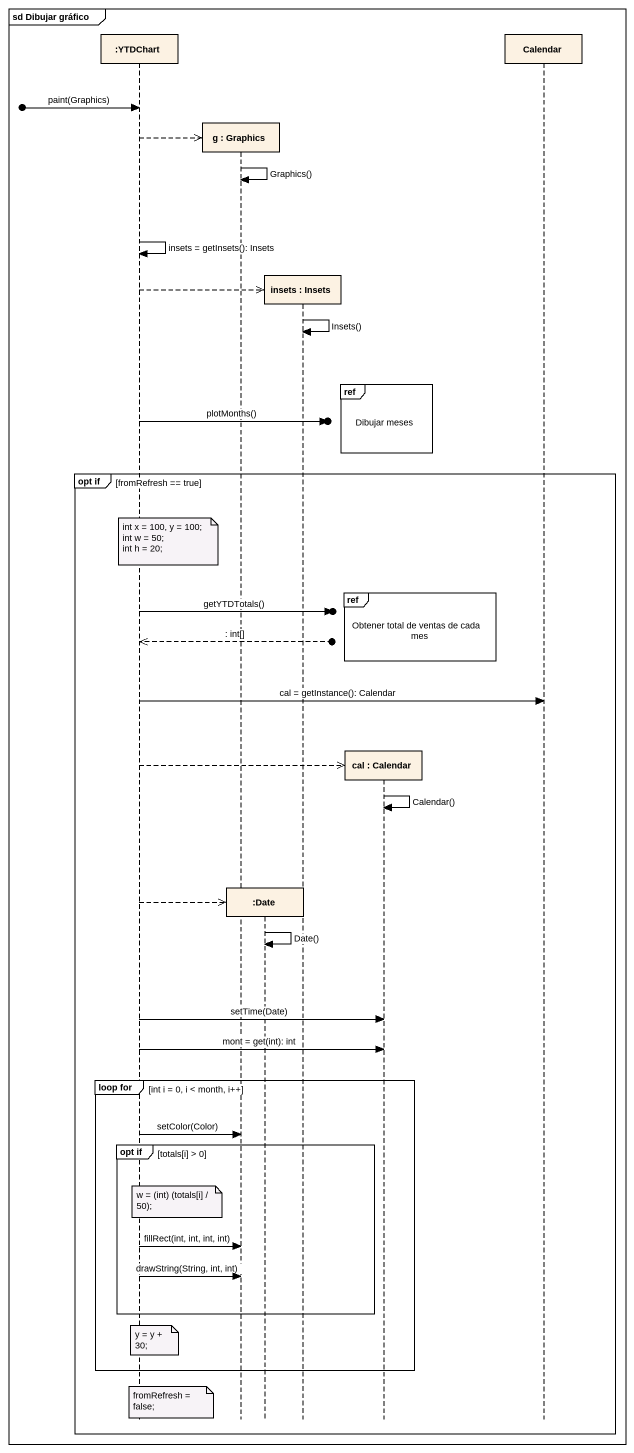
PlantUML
@startuml
mainframe sd Dibujar gráfico
hide footbox
participant ":YTDChart" as YTDChart
participant "g : Graphics" as g
participant ":Date" as Date
participant "insets : Insets" as insets
participant "cal : Calendar" as cal
participant Calendar

[o-> YTDChart : paint(Graphics)
YTDChart -->> g **
g -> g : Graphics()
YTDChart -> YTDChart : insets = getInsets(): Insets
YTDChart -->> insets **
insets -> insets : Insets()
ref over cal : Dibujar meses
YTDChart ->o] : plotMonths()
group opt if [fromRefresh == true]
  note over YTDChart
    int x = 100, y = 100;
    int w = 50;
    int h = 20;
  end note
  ref over cal : Obtener total de ventas de cada mes
  YTDChart ->o] : getYTDTotals()
  YTDChart <<--o] : : int[]
  YTDChart -> Calendar : cal = getInstance(): Calendar
  YTDChart -->> cal **
  cal -> cal : Calendar()
  YTDChart -->> Date **
  Date -> Date : Date()
  YTDChart -> cal : setTime(Date)
  YTDChart -> cal : mont = get(int): int
  group loop for [int i = 0, i < month, i++]
    YTDChart -> g : setColor(Color)
    group opt if [totals[i] > 0]
      note over YTDChart : w = (int) (totals[i] / 50);
      YTDChart -> g : fillRect(int, int, int, int)
      YTDChart -> g : drawString(String, int, int)
    end
    note over YTDChart : y = y + 30;
  end
  note over YTDChart : fromRefresh = false;
end
@enduml
